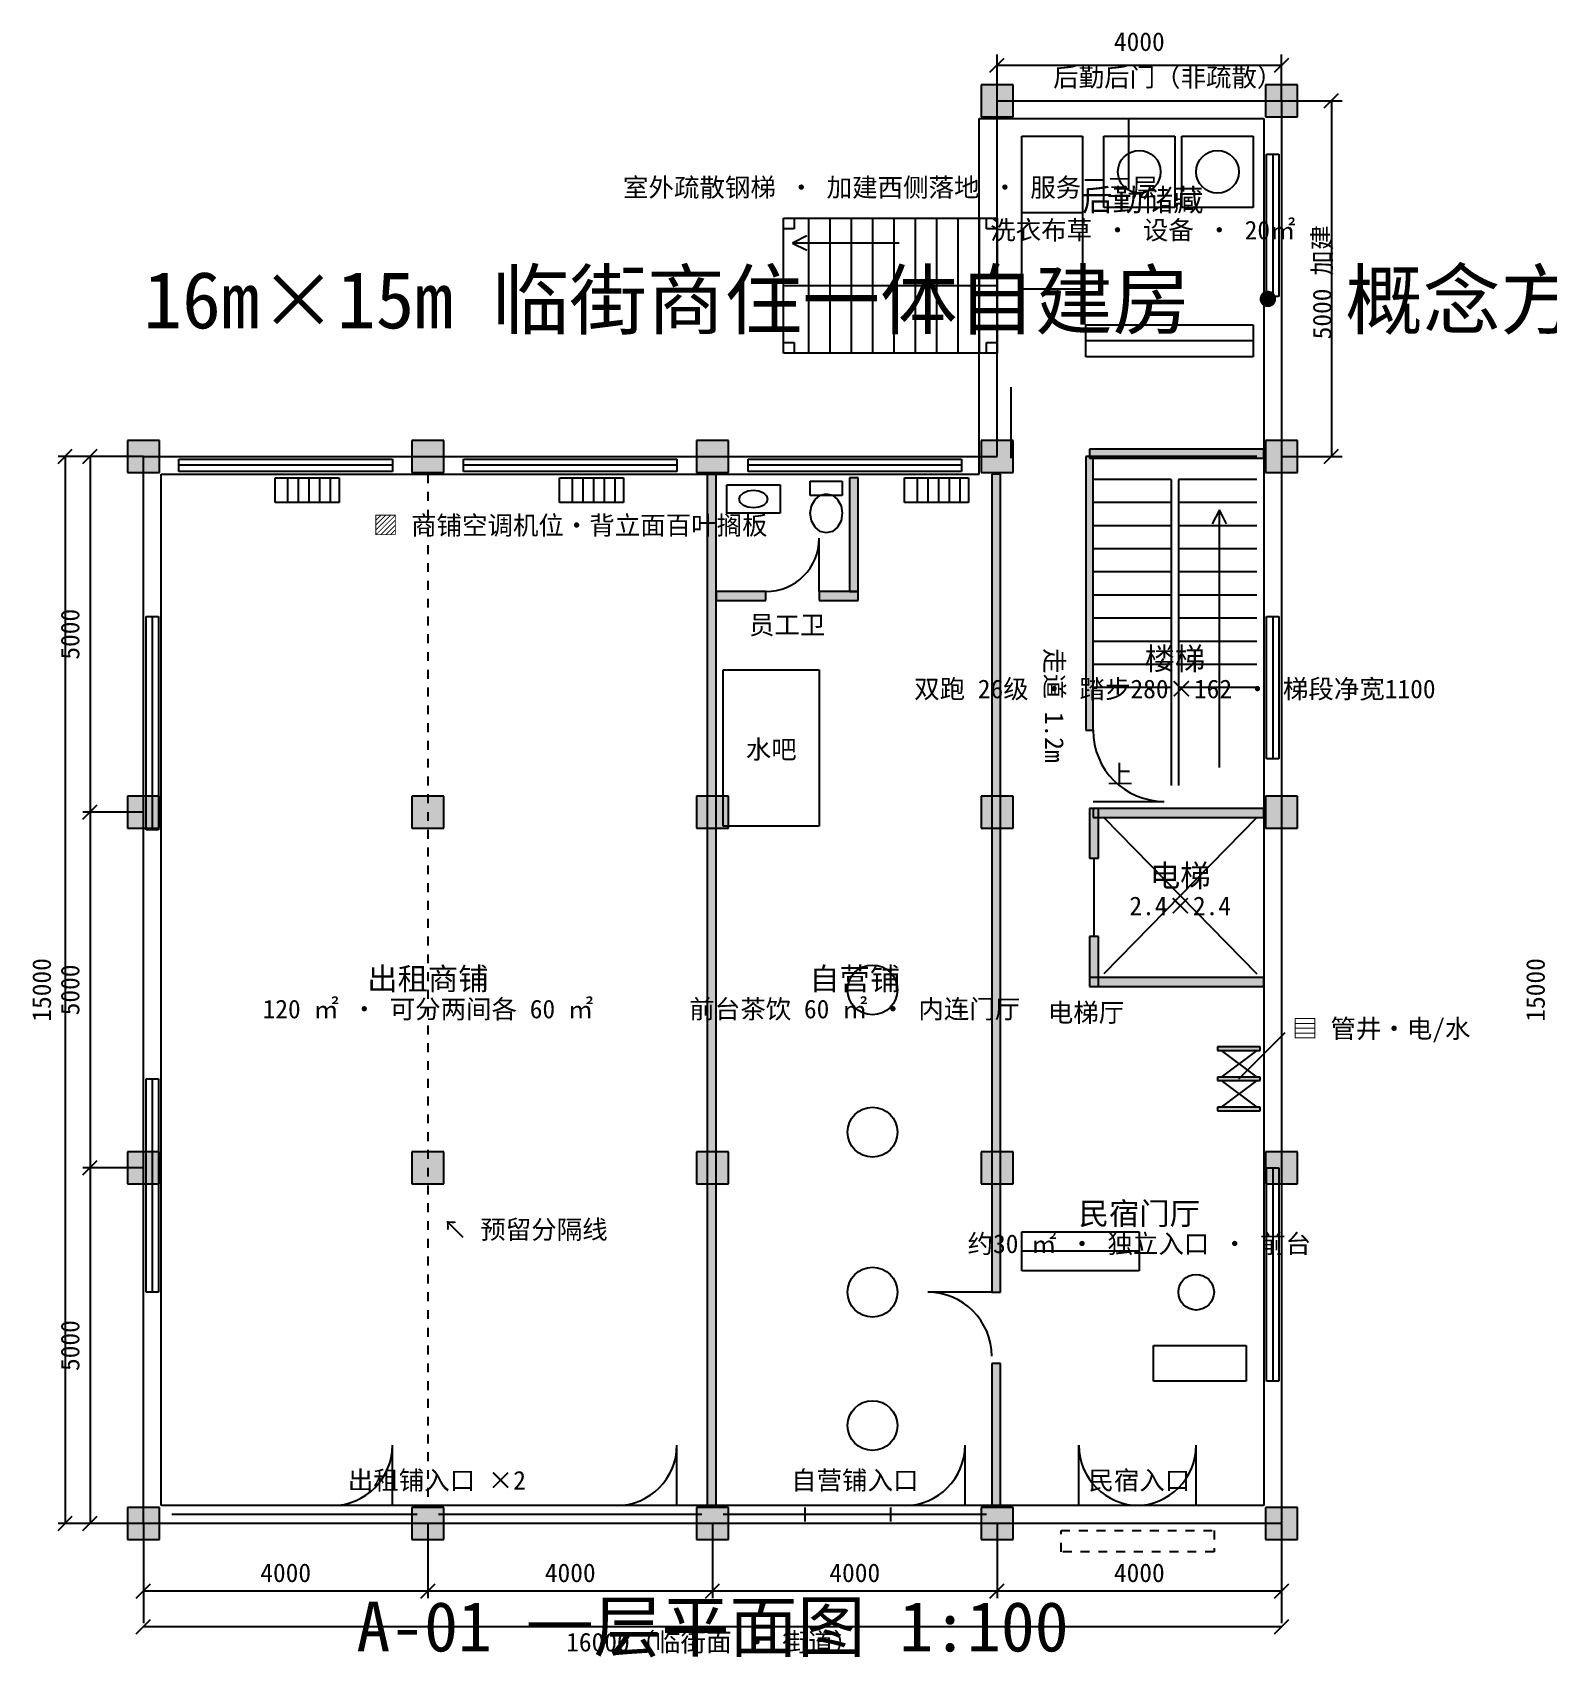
# Model space of a CAD drawing. Extents: x -1559 to 126850, y -3634 to 20959.
# Drawn here: x -1559 to 19752, y -1885 to 20959 of the extents above; entities that cross this region are included whole.
import ezdxf
from ezdxf.enums import TextEntityAlignment as Align

# ---------------------------------------------------------------- set-up
doc = ezdxf.new("R2010")
doc.units = 0
doc.linetypes.add('DASHED', pattern=[250, 125, -125])
for name, color, linetype in [('COLUMN', 7, 'CONTINUOUS'), ('DIM', 1, 'CONTINUOUS'), ('DOOR', 3, 'CONTINUOUS'), ('FURN', 8, 'CONTINUOUS'), ('HVAC', 6, 'CONTINUOUS'), ('TXT', 2, 'CONTINUOUS'), ('WALL', 7, 'CONTINUOUS'), ('WINDOW', 4, 'CONTINUOUS')]:
    doc.layers.add(name, color=color, linetype=linetype)
doc.styles.add('wqy-unicode', font='simhei.ttf')

msp = doc.modelspace()

# ---------------------------------------------------------------- linework, layer by layer
at = {"layer": 'COLUMN'}
for p, q in [((12225, 20225), (11775, 20225)), ((11775, 20225), (11775, 19775)), ((12225, 19775), (12225, 20225)), ((16225, 20225), (15775, 20225)), ((15775, 20225), (15775, 19775)), ((16225, 19775), (16225, 20225)), ((11775, 19775), (12225, 19775)), ((15775, 19775), (16225, 19775)), ((225, 15225), (-225, 15225)), ((-225, 15225), (-225, 14775)), ((225, 14775), (225, 15225)), ((4225, 15225), (3775, 15225)), ((3775, 15225), (3775, 14775)), ((4225, 14775), (4225, 15225)), ((8225, 15225), (7775, 15225)), ((7775, 15225), (7775, 14775)), ((8225, 14775), (8225, 15225)), ((12225, 15225), (11775, 15225)), ((11775, 15225), (11775, 14775)), ((12225, 14775), (12225, 15225)), ((16225, 15225), (15775, 15225)), ((15775, 15225), (15775, 14775)), ((16225, 14775), (16225, 15225)), ((-225, 14775), (225, 14775)), ((3775, 14775), (4225, 14775)), ((7775, 14775), (8225, 14775)), ((11775, 14775), (12225, 14775)), ((15775, 14775), (16225, 14775)), ((225, 10225), (-225, 10225)), ((-225, 10225), (-225, 9775)), ((225, 9775), (225, 10225)), ((4225, 10225), (3775, 10225)), ((3775, 10225), (3775, 9775)), ((4225, 9775), (4225, 10225)), ((8225, 10225), (7775, 10225)), ((7775, 10225), (7775, 9775)), ((8225, 9775), (8225, 10225)), ((12225, 10225), (11775, 10225)), ((11775, 10225), (11775, 9775)), ((12225, 9775), (12225, 10225)), ((16225, 10225), (15775, 10225)), ((15775, 10225), (15775, 9775)), ((16225, 9775), (16225, 10225)), ((-225, 9775), (225, 9775)), ((3775, 9775), (4225, 9775)), ((7775, 9775), (8225, 9775)), ((11775, 9775), (12225, 9775)), ((15775, 9775), (16225, 9775)), ((225, 5225), (-225, 5225)), ((-225, 5225), (-225, 4775)), ((225, 4775), (225, 5225)), ((4225, 5225), (3775, 5225)), ((3775, 5225), (3775, 4775)), ((4225, 4775), (4225, 5225)), ((8225, 5225), (7775, 5225)), ((7775, 5225), (7775, 4775)), ((8225, 4775), (8225, 5225)), ((12225, 5225), (11775, 5225)), ((11775, 5225), (11775, 4775)), ((12225, 4775), (12225, 5225)), ((16225, 5225), (15775, 5225)), ((15775, 5225), (15775, 4775)), ((16225, 4775), (16225, 5225)), ((-225, 4775), (225, 4775)), ((3775, 4775), (4225, 4775)), ((7775, 4775), (8225, 4775)), ((11775, 4775), (12225, 4775)), ((15775, 4775), (16225, 4775)), ((225, 225), (-225, 225)), ((-225, 225), (-225, -225)), ((225, -225), (225, 225)), ((4225, 225), (3775, 225)), ((3775, 225), (3775, -225)), ((4225, -225), (4225, 225)), ((8225, 225), (7775, 225)), ((7775, 225), (7775, -225)), ((8225, -225), (8225, 225)), ((12225, 225), (11775, 225)), ((11775, 225), (11775, -225)), ((12225, -225), (12225, 225)), ((16225, 225), (15775, 225)), ((15775, 225), (15775, -225)), ((16225, -225), (16225, 225)), ((-225, -225), (225, -225)), ((3775, -225), (4225, -225)), ((7775, -225), (8225, -225)), ((11775, -225), (12225, -225)), ((15775, -225), (16225, -225))]:
    msp.add_line(p, q, dxfattribs=at)
for points in [[(11775, 19775), (12225, 19775), (11775, 20225), (12225, 20225)], [(15775, 19775), (16225, 19775), (15775, 20225), (16225, 20225)], [(-225, 14775), (225, 14775), (-225, 15225), (225, 15225)], [(3775, 14775), (4225, 14775), (3775, 15225), (4225, 15225)], [(7775, 14775), (8225, 14775), (7775, 15225), (8225, 15225)], [(11775, 14775), (12225, 14775), (11775, 15225), (12225, 15225)], [(15775, 14775), (16225, 14775), (15775, 15225), (16225, 15225)], [(-225, 9775), (225, 9775), (-225, 10225), (225, 10225)], [(3775, 9775), (4225, 9775), (3775, 10225), (4225, 10225)], [(7775, 9775), (8225, 9775), (7775, 10225), (8225, 10225)], [(11775, 9775), (12225, 9775), (11775, 10225), (12225, 10225)], [(15775, 9775), (16225, 9775), (15775, 10225), (16225, 10225)], [(-225, 4775), (225, 4775), (-225, 5225), (225, 5225)], [(3775, 4775), (4225, 4775), (3775, 5225), (4225, 5225)], [(7775, 4775), (8225, 4775), (7775, 5225), (8225, 5225)], [(11775, 4775), (12225, 4775), (11775, 5225), (12225, 5225)], [(15775, 4775), (16225, 4775), (15775, 5225), (16225, 5225)], [(-225, -225), (225, -225), (-225, 225), (225, 225)], [(3775, -225), (4225, -225), (3775, 225), (4225, 225)], [(7775, -225), (8225, -225), (7775, 225), (8225, 225)], [(11775, -225), (12225, -225), (11775, 225), (12225, 225)], [(15775, -225), (16225, -225), (15775, 225), (16225, 225)]]:
    msp.add_solid(points, dxfattribs=at)
at = {"layer": 'DIM'}
for p, q in [((11900, 20400), (12100, 20600)), ((12000, 20000), (12000, 20650)), ((15900, 20400), (16100, 20600)), ((16000, 20000), (16000, 20650)), ((12000, 20500), (16000, 20500)), ((16000, 20000), (16850, 20000)), ((16600, 19900), (16800, 20100)), ((16700, 20000), (16700, 15000)), ((-1200, 14900), (-1000, 15100)), ((-850, 14900), (-650, 15100)), ((16600, 14900), (16800, 15100)), ((0, 15000), (-1200, 15000)), ((-1100, 15000), (-1100, 0)), ((-750, 15000), (-750, 0)), ((16000, 15000), (16850, 15000)), ((-850, 9900), (-650, 10100)), ((0, 10000), (-850, 10000)), ((-850, 4900), (-650, 5100)), ((0, 5000), (-850, 5000)), ((-1200, -100), (-1000, 100)), ((0, 0), (-1200, 0)), ((-850, -100), (-650, 100)), ((0, 0), (0, -1400)), ((4000, 0), (4000, -1050)), ((8000, 0), (8000, -1050)), ((12000, 0), (12000, -1050)), ((16000, 0), (16000, -1400)), ((-100, -1050), (100, -850)), ((3900, -1050), (4100, -850)), ((7900, -1050), (8100, -850)), ((11900, -1050), (12100, -850)), ((15900, -1050), (16100, -850)), ((0, -950), (16000, -950)), ((-100, -1550), (100, -1350)), ((15900, -1550), (16100, -1350)), ((0, -1450), (16000, -1450))]:
    msp.add_line(p, q, dxfattribs=at)
at = {"layer": 'DOOR'}
for p, q in [((13850, 19750), (13850, 18750)), ((12200, 14975), (12200, 15975)), ((9500, 13100), (9500, 13850)), ((13350, 10150), (14350, 10150)), ((11925, 3250), (11025, 3250)), ((3500, 250), (3500, 1100)), ((7500, 250), (7500, 1100)), ((11550, 250), (11550, 1100)), ((13150, 250), (13150, 1100)), ((14800, 250), (14800, 1100))]:
    msp.add_line(p, q, dxfattribs=at)
for centre, radius, start, end in [((8750, 13850), 750, 270, 0), ((14350, 11150), 1000, 180, 270), ((11025, 2350), 900, 0, 90), ((2650, 1100), 850, 270, 0), ((6650, 1100), 850, 270, 0), ((10700, 1100), 850, 270, 0), ((14000, 1100), 850, 180, 270), ((13950, 1100), 850, 270, 0)]:
    msp.add_arc(centre, radius, start, end, dxfattribs=at)
at = {"layer": 'FURN'}
for p, q in [((12350, 19500), (13200, 19500)), ((12350, 17350), (12350, 19500)), ((13200, 19500), (13200, 17350)), ((13500, 19500), (14500, 19500)), ((13500, 18500), (13500, 19500)), ((14500, 19500), (14500, 18500)), ((14600, 19500), (15600, 19500)), ((14600, 18500), (14600, 19500)), ((15600, 19500), (15600, 18500)), ((9000, 18350), (12000, 18350)), ((9000, 16450), (9000, 18350)), ((9000, 18350), (9150, 18350)), ((9000, 18200), (9000, 18350)), ((9150, 18350), (9150, 18200)), ((9350, 18350), (9350, 17400)), ((9650, 18350), (9650, 17400)), ((9950, 18350), (9950, 17400)), ((10250, 18350), (10250, 17400)), ((10550, 18350), (10550, 17400)), ((10850, 18350), (10850, 17400)), ((11150, 18350), (11150, 17400)), ((11450, 18350), (11450, 17400)), ((11750, 18350), (11750, 17400)), ((11850, 18350), (12000, 18350)), ((11850, 18200), (11850, 18350)), ((12000, 18350), (12000, 16450)), ((12000, 18350), (12000, 18200)), ((13200, 18425), (12350, 18425)), ((14500, 18500), (13500, 18500)), ((15600, 18500), (14600, 18500)), ((9150, 18200), (9000, 18200)), ((9325, 18100), (9125, 18000)), ((12000, 18200), (11850, 18200)), ((10625, 18000), (9125, 18000)), ((9125, 18000), (9325, 17900)), ((12000, 17400), (9000, 17400)), ((9350, 17400), (9350, 16450)), ((9650, 17400), (9650, 16450)), ((9950, 17400), (9950, 16450)), ((10250, 17400), (10250, 16450)), ((10550, 17400), (10550, 16450)), ((10850, 17400), (10850, 16450)), ((11150, 17400), (11150, 16450)), ((11450, 17400), (11450, 16450)), ((11750, 17400), (11750, 16450)), ((13200, 17350), (12350, 17350)), ((13250, 16850), (15600, 16850)), ((13250, 16400), (13250, 16850)), ((15600, 16850), (15600, 16400)), ((9000, 16600), (9150, 16600)), ((9000, 16450), (9000, 16600)), ((12000, 16450), (9000, 16450)), ((9150, 16450), (9000, 16450)), ((9150, 16600), (9150, 16450)), ((11850, 16600), (12000, 16600)), ((11850, 16450), (11850, 16600)), ((12000, 16450), (11850, 16450)), ((12000, 16600), (12000, 16450)), ((15600, 16625), (13250, 16625)), ((15600, 16400), (13250, 16400)), ((15650, 15000), (13350, 15000)), ((9375, 14650), (9825, 14650)), ((9375, 14450), (9375, 14650)), ((9825, 14650), (9825, 14450)), ((14450, 14675), (13350, 14675)), ((14450, 14675), (14450, 10375)), ((15650, 14675), (14550, 14675)), ((14550, 14675), (14550, 10375)), ((8200, 14600), (8950, 14600)), ((8200, 14200), (8200, 14600)), ((8375, 14400), (8390.2, 14447.8)), ((8390.2, 14352.2), (8375, 14400)), ((8390.2, 14447.8), (8433.6, 14488.4)), ((8433.6, 14488.4), (8498.5, 14515.5)), ((8498.5, 14515.5), (8575, 14525)), ((8575, 14525), (8651.5, 14515.5)), ((8651.5, 14515.5), (8716.4, 14488.4)), ((8716.4, 14488.4), (8759.8, 14447.8)), ((8759.8, 14447.8), (8775, 14400)), ((8775, 14400), (8759.8, 14352.2)), ((8950, 14600), (8950, 14200)), ((9825, 14450), (9375, 14450)), ((9392.1, 14305.2), (9440.9, 14394.5)), ((9440.9, 14394.5), (9513.9, 14454.1)), ((9513.9, 14454.1), (9600, 14475)), ((9600, 14475), (9686.1, 14454.1)), ((9686.1, 14454.1), (9759.1, 14394.5)), ((9759.1, 14394.5), (9807.9, 14305.2)), ((8950, 14200), (8200, 14200)), ((8433.6, 14311.6), (8390.2, 14352.2)), ((8498.5, 14284.5), (8433.6, 14311.6)), ((8575, 14275), (8498.5, 14284.5)), ((8651.5, 14284.5), (8575, 14275)), ((8716.4, 14311.6), (8651.5, 14284.5)), ((8759.8, 14352.2), (8716.4, 14311.6)), ((9375, 14200), (9392.1, 14305.2)), ((9392.1, 14094.8), (9375, 14200)), ((9807.9, 14305.2), (9825, 14200)), ((9825, 14200), (9807.9, 14094.8)), ((14450, 14350), (13350, 14350)), ((15650, 14350), (14550, 14350)), ((15125, 14250), (15025, 14050)), ((15125, 10625), (15125, 14250)), ((15225, 14050), (15125, 14250)), ((9440.9, 14005.5), (9392.1, 14094.8)), ((9513.9, 13945.9), (9440.9, 14005.5)), ((9600, 13925), (9513.9, 13945.9)), ((9686.1, 13945.9), (9600, 13925)), ((9759.1, 14005.5), (9686.1, 13945.9)), ((9807.9, 14094.8), (9759.1, 14005.5)), ((14450, 14025), (13350, 14025)), ((15650, 14025), (14550, 14025)), ((14450, 13700), (13350, 13700)), ((15650, 13700), (14550, 13700)), ((14450, 13375), (13350, 13375)), ((15650, 13375), (14550, 13375)), ((14450, 13050), (13350, 13050)), ((15650, 13050), (14550, 13050)), ((14450, 12725), (13350, 12725)), ((15650, 12725), (14550, 12725)), ((14450, 12400), (13350, 12400)), ((15650, 12400), (14550, 12400)), ((8150, 12000), (9500, 12000)), ((8150, 9800), (8150, 12000)), ((9500, 12000), (9500, 9800)), ((14450, 12075), (13350, 12075)), ((15650, 12075), (14550, 12075)), ((14450, 11750), (13350, 11750)), ((15650, 11750), (14550, 11750)), ((15650, 9925), (13500, 7725)), ((13500, 9925), (15650, 7725)), ((9500, 9800), (8150, 9800)), ((9500, 9800), (8150, 9800)), ((15650, 6650), (15150, 6275)), ((15150, 6650), (15650, 6275)), ((15650, 6225), (15150, 5850)), ((15150, 6225), (15650, 5850)), ((12350, 4100), (14000, 4100)), ((12350, 3550), (12350, 4100)), ((14000, 4100), (14000, 3550)), ((14000, 3825), (12350, 3825)), ((14000, 3550), (12350, 3550)), ((14200, 2500), (15500, 2500)), ((14200, 2000), (14200, 2500)), ((15500, 2500), (15500, 2000)), ((15500, 2000), (14200, 2000))]:
    msp.add_line(p, q, dxfattribs=at)
at = {"layer": 'FURN', "linetype": 'DASHED'}
for p, q in [((4000, 14750), (4000, 250)), ((12900, -100), (15050, -100)), ((12900, -400), (12900, -100)), ((15050, -100), (15050, -400)), ((15050, -400), (12900, -400))]:
    msp.add_line(p, q, dxfattribs=at)
at = {"layer": 'FURN'}
for centre, radius in [((14000, 19000), 300), ((15100, 19000), 300), ((10250, 7500), 350), ((10250, 5500), 350), ((10250, 3250), 350), ((14800, 3250), 250), ((10250, 1375), 350)]:
    msp.add_circle(centre, radius, dxfattribs=at)
at = {"layer": 'HVAC'}
for p, q in [((1850, 14700), (2750, 14700)), ((1850, 14350), (1850, 14700)), ((2025, 14700), (2025, 14350)), ((2175, 14700), (2175, 14350)), ((2325, 14700), (2325, 14350)), ((2475, 14700), (2475, 14350)), ((2625, 14700), (2625, 14350)), ((2750, 14700), (2750, 14350)), ((5850, 14700), (6750, 14700)), ((5850, 14350), (5850, 14700)), ((6025, 14700), (6025, 14350)), ((6175, 14700), (6175, 14350)), ((6325, 14700), (6325, 14350)), ((6475, 14700), (6475, 14350)), ((6625, 14700), (6625, 14350)), ((6750, 14700), (6750, 14350)), ((10700, 14700), (11600, 14700)), ((10700, 14350), (10700, 14700)), ((10875, 14700), (10875, 14350)), ((11025, 14700), (11025, 14350)), ((11175, 14700), (11175, 14350)), ((11325, 14700), (11325, 14350)), ((11475, 14700), (11475, 14350)), ((11600, 14700), (11600, 14350)), ((2750, 14350), (1850, 14350)), ((6750, 14350), (5850, 14350)), ((11600, 14350), (10700, 14350)), ((15400, 6250), (16050, 6900))]:
    msp.add_line(p, q, dxfattribs=at)
at = {"layer": 'WALL'}
for p, q in [((12000, 15000), (12000, 20000)), ((12000, 20000), (16000, 20000)), ((16000, 20000), (16000, 0)), ((11750, 14750), (11750, 19750)), ((11750, 19750), (15750, 19750)), ((15750, 19750), (15750, 250)), ((15750, 15100), (13300, 15100)), ((13300, 15100), (13300, 14975)), ((15750, 14975), (15750, 15100)), ((0, 0), (0, 15000)), ((0, 15000), (12000, 15000)), ((13350, 15000), (13250, 15000)), ((13250, 15000), (13250, 11150)), ((13300, 14975), (15750, 14975)), ((13350, 11150), (13350, 15000)), ((250, 250), (250, 14750)), ((250, 14750), (11750, 14750)), ((8050, 14750), (7925, 14750)), ((7925, 14750), (7925, 250)), ((8050, 250), (8050, 14750)), ((10050, 14700), (9925, 14700)), ((9925, 14700), (9925, 13100)), ((10050, 13100), (10050, 14700)), ((12050, 14750), (11925, 14750)), ((11925, 14750), (11925, 3250)), ((12050, 3250), (12050, 14750)), ((8750, 13100), (8050, 13100)), ((8050, 13100), (8050, 12975)), ((8750, 12975), (8750, 13100)), ((10050, 13100), (9500, 13100)), ((9500, 13100), (9500, 12975)), ((9925, 13100), (10050, 13100)), ((10050, 12975), (10050, 13100)), ((8050, 12975), (8750, 12975)), ((9500, 12975), (10050, 12975)), ((13250, 11150), (13350, 11150)), ((13425, 10050), (13300, 10050)), ((13300, 10050), (13300, 9350)), ((15750, 10050), (13350, 10050)), ((13350, 10050), (13350, 9925)), ((13350, 9925), (15750, 9925)), ((13425, 9350), (13425, 10050)), ((15750, 9925), (15750, 10050)), ((13300, 9350), (13425, 9350)), ((13425, 8250), (13300, 8250)), ((13300, 8250), (13300, 7550)), ((13425, 7550), (13425, 8250)), ((15750, 7675), (13300, 7675)), ((13300, 7675), (13300, 7550)), ((13300, 7550), (13425, 7550)), ((13300, 7550), (15750, 7550)), ((15750, 7550), (15750, 7675)), ((15700, 6700), (15100, 6700)), ((15100, 6700), (15100, 6650)), ((15100, 6650), (15700, 6650)), ((15700, 6650), (15700, 6700)), ((15700, 6275), (15100, 6275)), ((15100, 6275), (15100, 6225)), ((15100, 6225), (15700, 6225)), ((15700, 6225), (15700, 6275)), ((15700, 5850), (15100, 5850)), ((15100, 5850), (15100, 5800)), ((15100, 5800), (15700, 5800)), ((15700, 5800), (15700, 5850)), ((11925, 3250), (12050, 3250)), ((12050, 2250), (11925, 2250)), ((11925, 2250), (11925, 250)), ((12050, 250), (12050, 2250)), ((15750, 250), (250, 250)), ((7925, 250), (8050, 250)), ((11925, 250), (12050, 250)), ((16000, 0), (0, 0))]:
    msp.add_line(p, q, dxfattribs=at)
for points in [[(13300, 14975), (15750, 14975), (13300, 15100), (15750, 15100)], [(13250, 11150), (13350, 11150), (13250, 15000), (13350, 15000)], [(7925, 250), (8050, 250), (7925, 14750), (8050, 14750)], [(9925, 13100), (10050, 13100), (9925, 14700), (10050, 14700)], [(11925, 3250), (12050, 3250), (11925, 14750), (12050, 14750)], [(8050, 12975), (8750, 12975), (8050, 13100), (8750, 13100)], [(9500, 12975), (10050, 12975), (9500, 13100), (10050, 13100)], [(13300, 9350), (13425, 9350), (13300, 10050), (13425, 10050)], [(13350, 9925), (15750, 9925), (13350, 10050), (15750, 10050)], [(13300, 7550), (13425, 7550), (13300, 8250), (13425, 8250)], [(13300, 7550), (15750, 7550), (13300, 7675), (15750, 7675)], [(15100, 6650), (15700, 6650), (15100, 6700), (15700, 6700)], [(15100, 6225), (15700, 6225), (15100, 6275), (15700, 6275)], [(15100, 5800), (15700, 5800), (15100, 5850), (15700, 5850)], [(11925, 250), (12050, 250), (11925, 2250), (12050, 2250)]]:
    msp.add_solid(points, dxfattribs=at)
at = {"layer": 'WINDOW'}
for p, q in [((15787.5, 19250), (15962.5, 19250)), ((15787.5, 17250), (15787.5, 19250)), ((15875, 19250), (15875, 17250)), ((15962.5, 19250), (15962.5, 17250)), ((15962.5, 17250), (15787.5, 17250)), ((500, 14962.5), (3500, 14962.5)), ((500, 14787.5), (500, 14962.5)), ((3500, 14875), (500, 14875)), ((3500, 14962.5), (3500, 14787.5)), ((4500, 14962.5), (7500, 14962.5)), ((4500, 14787.5), (4500, 14962.5)), ((7500, 14875), (4500, 14875)), ((7500, 14962.5), (7500, 14787.5)), ((8500, 14962.5), (11500, 14962.5)), ((8500, 14787.5), (8500, 14962.5)), ((11500, 14875), (8500, 14875)), ((11500, 14962.5), (11500, 14787.5)), ((3500, 14787.5), (500, 14787.5)), ((7500, 14787.5), (4500, 14787.5)), ((11500, 14787.5), (8500, 14787.5)), ((37.5, 12750), (212.5, 12750)), ((37.5, 9750), (37.5, 12750)), ((125, 12750), (125, 9750)), ((212.5, 12750), (212.5, 9750)), ((15787.5, 12750), (15962.5, 12750)), ((15787.5, 10750), (15787.5, 12750)), ((15875, 12750), (15875, 10750)), ((15962.5, 12750), (15962.5, 10750)), ((15962.5, 10750), (15787.5, 10750)), ((212.5, 9750), (37.5, 9750)), ((13362.5, 9350), (13362.5, 8250)), ((37.5, 6250), (212.5, 6250)), ((37.5, 3250), (37.5, 6250)), ((125, 6250), (125, 3250)), ((212.5, 6250), (212.5, 3250)), ((15787.5, 5000), (15962.5, 5000)), ((15787.5, 2000), (15787.5, 5000)), ((15875, 5000), (15875, 2000)), ((15962.5, 5000), (15962.5, 2000)), ((212.5, 3250), (37.5, 3250)), ((15962.5, 2000), (15787.5, 2000)), ((3850, 125), (400, 125)), ((7850, 125), (4150, 125)), ((11850, 125), (8150, 125)), ((9300, 225), (9300, 25)), ((10500, 225), (10500, 25))]:
    msp.add_line(p, q, dxfattribs=at)

# ---------------------------------------------------------------- texts
at = {"layer": 'DIM', "style": 'wqy-unicode'}
for s, p in [('4000', (14000, 20700)), ('4000', (2000, -825)), ('4000', (6000, -825)), ('4000', (10000, -825)), ('4000', (14000, -825)), ('16000（临街面 · 街道）', (8000, -1800))]:
    msp.add_text(s, height=262.5, dxfattribs=at).set_placement(p, align=Align.CENTER)
for s, p in [('5000 加建', (16700, 17450)), ('5000', (-900, 12500)), ('15000', (-1300, 7500)), ('5000', (-900, 7500)), ('15000', (19700, 7500)), ('5000', (-900, 2500))]:
    msp.add_text(s, height=262.5, rotation=90, dxfattribs=at).set_placement(p, align=Align.CENTER)
at = {"layer": 'TXT', "style": 'wqy-unicode'}
for s, height, p in [('后勤后门（非疏散）', 262.5, (14400, 20200)), ('室外疏散钢梯 · 加建西侧落地 · 服务二三层', 262.5, (10500, 18650)), ('后勤储藏', 312.5, (14050, 18450)), ('洗衣布草 · 设备 · 20㎡', 262.5, (14050, 18050)), ('▨ 商铺空调机位·背立面百叶搁板', 262.5, (6000, 13900)), ('员工卫', 262.5, (9050, 12500)), ('楼梯', 312.5, (14500, 12000)), ('双跑 26级 · 踏步280×162 · 梯段净宽1100', 262.5, (14500, 11600)), ('水吧', 262.5, (8825, 10750)), ('电梯', 312.5, (14575, 8950)), ('2.4×2.4', 262.5, (14575, 8550)), ('出租商铺', 312.5, (4000, 7500)), ('自营铺', 312.5, (10000, 7500)), ('120 ㎡ · 可分两间各 60 ㎡', 262.5, (4000, 7100)), ('前台茶饮 60 ㎡ · 内连门厅', 262.5, (10000, 7100)), ('电梯厅', 262.5, (13250, 7050)), ('民宿门厅', 312.5, (14000, 4200)), ('约30 ㎡ · 独立入口 · 前台', 262.5, (14000, 3800)), ('出租铺入口 ×2', 262.5, (4125, 475)), ('自营铺入口', 262.5, (10000, 475)), ('民宿入口', 262.5, (14000, 475)), ('A-01 一层平面图 1:100', 700, (8000, -1800))]:
    msp.add_text(s, height=height, dxfattribs=at).set_placement(p, align=Align.CENTER)
for s, height, p in [('16m×15m 临街商住一体自建房 · 概念方案 · 单位:mm · 比例1:1模型空间', 800, (0, 16800)), ('上', 262.5, (13550, 10400)), ('▤ 管井·电/水', 262.5, (16150, 6825)), ('↖ 预留分隔线', 262.5, (4200, 4000))]:
    msp.add_text(s, height=height, dxfattribs=at).set_placement(p)
msp.add_text('走道 1.2m', height=262.5, rotation=-90, dxfattribs=at).set_placement((12675, 11500), align=Align.CENTER)

doc.saveas('drawing.dxf')
